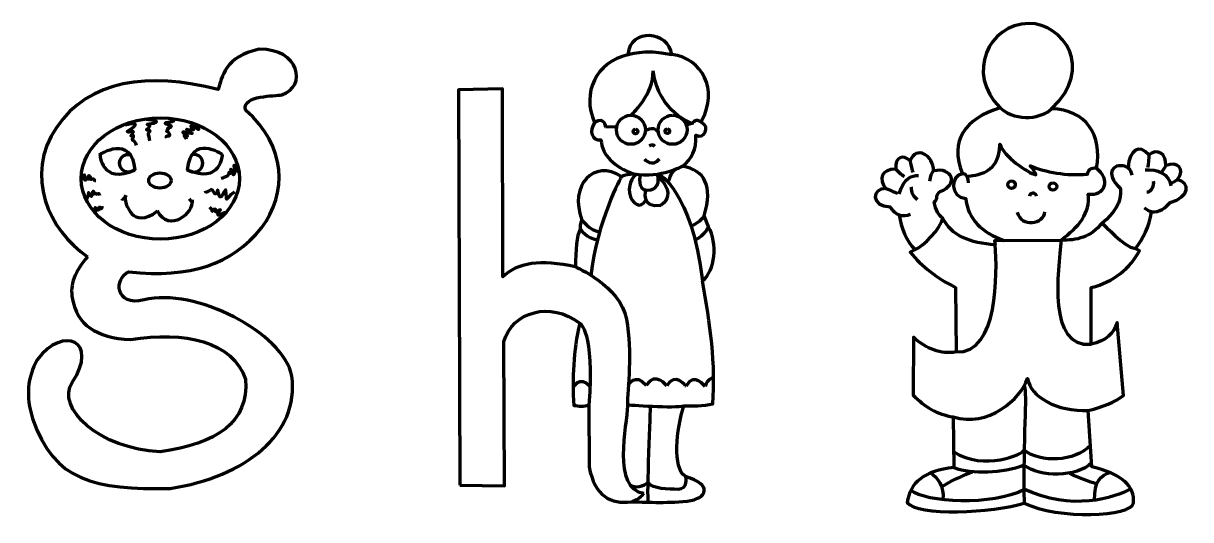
# Model space of a CAD drawing. Header units: centimetres. Extents: x -13.7 to 17.1, y 0.8 to 15.5.
# Drawn here: x 7.83 to 17.03, y 11.33 to 15.24 of the extents above; entities that cross this region are included whole.
import ezdxf

# ---------------------------------------------------------------- set-up
doc = ezdxf.new("R2010")
doc.units = ezdxf.units.CM
doc.header["$MEASUREMENT"] = 0
doc.layers.add('Camada 1', color=7, linetype='Continuous')

msp = doc.modelspace()

# ---------------------------------------------------------------- linework, layer by layer
at = {"layer": 'Camada 1', "color": 1, "lineweight": 70}
for centre, major_axis, ratio in [((8.90755, 14.01541), (0.62445, 0), 0.7661462), ((12.61808, 14.39971), (0, 0.11432), 1), ((12.94665, 14.39971), (0, 0.11432), 1), ((12.65411, 14.38675), (0, 0.01777), 1), ((12.90533, 14.38914), (0, 0.01777), 1), ((8.90418, 14.00003), (0.0879, 0), 0.6830489), ((15.61986, 13.96733), (0, 0.0293), 1), ((15.94602, 13.95244), (0, 0.0293), 1)]:
    msp.add_ellipse(centre, major_axis=major_axis, ratio=ratio, dxfattribs=at)
at = {"layer": 'Camada 1', "lineweight": 70}
for points, knots in [([(11.26931, 11.59732), (11.26931, 11.59732), (11.25776, 14.71627), (11.25776, 14.71627), (11.25776, 14.71627), (11.25776, 14.71627), (11.60431, 14.72205), (11.60431, 14.72205), (11.60431, 14.72205), (11.60431, 14.72205), (11.60788, 13.23974), (11.60788, 13.23974), (11.60788, 13.23974), (11.71855, 13.35253), (11.90773, 13.3811), (12.18189, 13.31852), (12.18189, 13.31852), (12.18262, 13.44983), (12.18877, 13.56646), (12.21929, 13.61735), (12.21929, 13.61735), (12.21486, 13.63361), (12.2194, 13.66179), (12.23225, 13.68818), (12.23225, 13.68818), (12.12576, 13.9643), (12.32916, 14.17008), (12.54334, 14.03189), (12.54334, 14.03189), (12.56876, 14.04244), (12.60804, 14.0492), (12.64041, 14.05094), (12.64041, 14.05094), (12.48629, 14.10936), (12.39336, 14.19584), (12.38193, 14.31967), (12.38193, 14.31967), (12.31018, 14.31614), (12.28453, 14.38483), (12.33207, 14.45636), (12.33207, 14.45636), (12.22604, 14.69579), (12.34475, 14.93208), (12.59396, 14.99129), (12.59396, 14.99129), (12.61128, 15.20883), (12.9188, 15.17727), (12.94055, 14.99339), (12.94055, 14.99339), (13.18501, 14.96067), (13.30747, 14.71344), (13.17858, 14.47614), (13.17858, 14.47614), (13.17858, 14.47614), (13.17434, 14.45623), (13.17434, 14.45623), (13.17434, 14.45623), (13.25047, 14.4277), (13.19141, 14.31738), (13.13008, 14.35683), (13.13008, 14.35683), (13.13649, 14.24369), (13.09557, 14.16695), (13.02517, 14.1129), (13.02517, 14.1129), (13.19658, 14.08038), (13.26888, 13.96308), (13.19508, 13.72081), (13.19508, 13.72081), (13.19508, 13.72081), (13.2289, 13.63596), (13.2289, 13.63596), (13.2289, 13.63596), (13.3047, 13.5056), (13.28196, 13.28599), (13.18309, 13.20918), (13.18309, 13.20918), (13.24283, 12.87314), (13.28885, 12.54572), (13.26331, 12.2381), (13.26331, 12.2381), (13.18788, 12.22265), (13.10197, 12.22173), (13.03672, 12.22385), (13.03672, 12.22385), (12.97554, 12.03765), (12.94406, 11.73274), (13.04842, 11.66526), (13.04842, 11.66526), (13.26247, 11.60417), (13.2255, 11.49125), (13.06053, 11.47141), (13.06053, 11.47141), (12.89156, 11.454), (12.71845, 11.46611), (12.62146, 11.46599), (12.62146, 11.46599), (12.45623, 11.44532), (12.33328, 11.51236), (12.28845, 11.74142), (12.28845, 11.74142), (12.28845, 11.74142), (12.28714, 12.22866), (12.28714, 12.22866), (12.28714, 12.22866), (12.24434, 12.21594), (12.20886, 12.22143), (12.16723, 12.22648), (12.16723, 12.22648), (12.15586, 12.43909), (12.16199, 12.65377), (12.21461, 12.87392), (12.21461, 12.87392), (11.98205, 13.05314), (11.68526, 12.96631), (11.61586, 12.72939), (11.61586, 12.72939), (11.61586, 12.72939), (11.62164, 11.59154), (11.62164, 11.59154), (11.62164, 11.59154), (11.62164, 11.59154), (11.26931, 11.59732), (11.26931, 11.59732)], [0, 0, 0, 0, 0.03125, 0.03125, 0.03125, 0.03125, 0.0625, 0.0625, 0.0625, 0.0625, 0.09375, 0.09375, 0.09375, 0.09375, 0.125, 0.125, 0.125, 0.125, 0.15625, 0.15625, 0.15625, 0.15625, 0.1875, 0.1875, 0.1875, 0.1875, 0.21875, 0.21875, 0.21875, 0.21875, 0.25, 0.25, 0.25, 0.25, 0.28125, 0.28125, 0.28125, 0.28125, 0.3125, 0.3125, 0.3125, 0.3125, 0.34375, 0.34375, 0.34375, 0.34375, 0.375, 0.375, 0.375, 0.375, 0.40625, 0.40625, 0.40625, 0.40625, 0.4375, 0.4375, 0.4375, 0.4375, 0.46875, 0.46875, 0.46875, 0.46875, 0.5, 0.5, 0.5, 0.5, 0.53125, 0.53125, 0.53125, 0.53125, 0.5625, 0.5625, 0.5625, 0.5625, 0.59375, 0.59375, 0.59375, 0.59375, 0.625, 0.625, 0.625, 0.625, 0.65625, 0.65625, 0.65625, 0.65625, 0.6875, 0.6875, 0.6875, 0.6875, 0.71875, 0.71875, 0.71875, 0.71875, 0.75, 0.75, 0.75, 0.75, 0.78125, 0.78125, 0.78125, 0.78125, 0.8125, 0.8125, 0.8125, 0.8125, 0.84375, 0.84375, 0.84375, 0.84375, 0.875, 0.875, 0.875, 0.875, 0.90625, 0.90625, 0.90625, 0.90625, 0.9375, 0.9375, 0.9375, 0.9375, 1, 1, 1, 1]), ([(15.23174, 14.05377), (15.12819, 14.31757), (15.25006, 14.48334), (15.52845, 14.57251), (15.52845, 14.57251), (15.25696, 14.8463), (15.43755, 15.23162), (15.75572, 15.23934), (15.75572, 15.23934), (16.02647, 15.23615), (16.27758, 14.88905), (15.93383, 14.56474), (15.93383, 14.56474), (16.20573, 14.55958), (16.33959, 14.35689), (16.28873, 14.09641), (16.28873, 14.09641), (16.40353, 14.0102), (16.35941, 13.87427), (16.22346, 13.89315), (16.22346, 13.89315), (16.24234, 13.74053), (16.14877, 13.63467), (16.00999, 13.53005), (16.00999, 13.53005), (16.13214, 13.52462), (16.24434, 13.554), (16.33338, 13.66447), (16.33338, 13.66447), (16.42729, 13.73979), (16.48978, 13.8259), (16.47773, 13.93764), (16.47773, 13.93764), (16.34073, 14.05718), (16.43188, 14.15722), (16.53819, 14.10089), (16.53819, 14.10089), (16.54798, 14.24503), (16.62793, 14.2892), (16.70144, 14.20368), (16.70144, 14.20368), (16.7725, 14.25766), (16.84008, 14.20804), (16.83663, 14.11715), (16.83663, 14.11715), (16.93066, 14.15467), (16.99142, 14.09496), (16.92656, 14.00627), (16.92656, 14.00627), (17.03176, 13.9863), (17.02773, 13.87095), (16.86934, 13.82616), (16.86934, 13.82616), (16.82975, 13.78425), (16.78889, 13.74776), (16.72375, 13.75285), (16.72375, 13.75285), (16.70611, 13.63831), (16.65494, 13.53867), (16.59634, 13.46262), (16.59634, 13.46262), (16.59634, 13.46262), (16.62769, 13.44565), (16.62769, 13.44565), (16.62769, 13.44565), (16.55605, 13.3089), (16.42536, 13.20045), (16.24737, 13.15597), (16.24737, 13.15597), (16.24737, 13.15597), (16.24797, 12.71022), (16.24797, 12.71022), (16.24797, 12.71022), (16.36773, 12.73323), (16.42492, 12.79648), (16.45198, 12.87908), (16.45198, 12.87908), (16.45198, 12.87908), (16.50132, 12.30499), (16.50132, 12.30499), (16.50132, 12.30499), (16.43339, 12.25225), (16.34064, 12.21553), (16.22488, 12.1869), (16.22488, 12.1869), (16.22488, 12.1869), (16.25185, 11.74231), (16.25185, 11.74231), (16.25185, 11.74231), (16.49456, 11.68579), (16.59271, 11.58797), (16.58052, 11.45862), (16.58052, 11.45862), (16.56899, 11.34498), (15.9827, 11.3257), (15.71917, 11.45662), (15.71917, 11.45662), (15.47617, 11.37836), (14.87068, 11.35223), (14.79651, 11.46018), (14.79651, 11.46018), (14.81621, 11.61597), (14.93078, 11.71337), (15.16566, 11.73675), (15.16566, 11.73675), (15.16566, 11.73675), (15.15962, 12.13581), (15.15962, 12.13581), (15.15962, 12.13581), (15.03345, 12.15517), (14.93336, 12.21549), (14.8432, 12.30808), (14.8432, 12.30808), (14.8432, 12.30808), (14.84596, 12.76388), (14.84596, 12.76388), (14.84596, 12.76388), (14.94859, 12.67004), (15.06055, 12.62904), (15.18304, 12.64776), (15.18304, 12.64776), (15.18304, 12.64776), (15.17775, 13.15766), (15.17775, 13.15766), (15.17775, 13.15766), (15.03197, 13.22833), (14.91307, 13.32085), (14.82026, 13.43455), (14.82026, 13.43455), (14.82026, 13.43455), (14.85833, 13.45594), (14.85833, 13.45594), (14.85833, 13.45594), (14.79202, 13.51855), (14.74805, 13.62833), (14.73388, 13.72942), (14.73388, 13.72942), (14.71089, 13.73303), (14.67299, 13.76891), (14.66117, 13.79239), (14.66117, 13.79239), (14.50958, 13.79455), (14.51394, 13.94386), (14.62926, 13.93608), (14.62926, 13.93608), (14.56999, 14.00929), (14.59163, 14.092), (14.70786, 14.08988), (14.70786, 14.08988), (14.69728, 14.18726), (14.7662, 14.20897), (14.82102, 14.15531), (14.82102, 14.15531), (14.86466, 14.27947), (15.00637, 14.20018), (15.00408, 14.07522), (15.00408, 14.07522), (15.15166, 14.10952), (15.20842, 13.96895), (15.05683, 13.91346), (15.05683, 13.91346), (15.01888, 13.89568), (15.043, 13.85307), (15.01002, 13.83033), (15.01002, 13.83033), (15.02064, 13.76581), (15.04397, 13.72492), (15.07777, 13.70344), (15.07777, 13.70344), (15.14361, 13.56492), (15.29265, 13.50542), (15.49092, 13.49269), (15.49092, 13.49269), (15.49092, 13.49269), (15.4855, 13.5247), (15.4855, 13.5247), (15.4855, 13.5247), (15.4855, 13.5247), (15.55971, 13.52785), (15.55971, 13.52785), (15.55971, 13.52785), (15.38494, 13.58776), (15.27726, 13.69335), (15.25808, 13.8592), (15.25808, 13.8592), (15.13104, 13.86621), (15.13687, 14.03989), (15.23174, 14.05377)], [0, 0, 0, 0, 0.0208333, 0.0208333, 0.0208333, 0.0208333, 0.0416667, 0.0416667, 0.0416667, 0.0416667, 0.0625, 0.0625, 0.0625, 0.0625, 0.0833333, 0.0833333, 0.0833333, 0.0833333, 0.1041667, 0.1041667, 0.1041667, 0.1041667, 0.125, 0.125, 0.125, 0.125, 0.1458333, 0.1458333, 0.1458333, 0.1458333, 0.1666667, 0.1666667, 0.1666667, 0.1666667, 0.1875, 0.1875, 0.1875, 0.1875, 0.2083333, 0.2083333, 0.2083333, 0.2083333, 0.2291667, 0.2291667, 0.2291667, 0.2291667, 0.25, 0.25, 0.25, 0.25, 0.2708333, 0.2708333, 0.2708333, 0.2708333, 0.2916667, 0.2916667, 0.2916667, 0.2916667, 0.3125, 0.3125, 0.3125, 0.3125, 0.3333333, 0.3333333, 0.3333333, 0.3333333, 0.3541667, 0.3541667, 0.3541667, 0.3541667, 0.375, 0.375, 0.375, 0.375, 0.3958333, 0.3958333, 0.3958333, 0.3958333, 0.4166667, 0.4166667, 0.4166667, 0.4166667, 0.4375, 0.4375, 0.4375, 0.4375, 0.4583333, 0.4583333, 0.4583333, 0.4583333, 0.4791667, 0.4791667, 0.4791667, 0.4791667, 0.5, 0.5, 0.5, 0.5, 0.5208333, 0.5208333, 0.5208333, 0.5208333, 0.5416667, 0.5416667, 0.5416667, 0.5416667, 0.5625, 0.5625, 0.5625, 0.5625, 0.5833333, 0.5833333, 0.5833333, 0.5833333, 0.6041667, 0.6041667, 0.6041667, 0.6041667, 0.625, 0.625, 0.625, 0.625, 0.6458333, 0.6458333, 0.6458333, 0.6458333, 0.6666667, 0.6666667, 0.6666667, 0.6666667, 0.6875, 0.6875, 0.6875, 0.6875, 0.7083333, 0.7083333, 0.7083333, 0.7083333, 0.7291667, 0.7291667, 0.7291667, 0.7291667, 0.75, 0.75, 0.75, 0.75, 0.7708333, 0.7708333, 0.7708333, 0.7708333, 0.7916667, 0.7916667, 0.7916667, 0.7916667, 0.8125, 0.8125, 0.8125, 0.8125, 0.8333333, 0.8333333, 0.8333333, 0.8333333, 0.8541667, 0.8541667, 0.8541667, 0.8541667, 0.875, 0.875, 0.875, 0.875, 0.8958333, 0.8958333, 0.8958333, 0.8958333, 0.9166667, 0.9166667, 0.9166667, 0.9166667, 0.9375, 0.9375, 0.9375, 0.9375, 0.9583333, 0.9583333, 0.9583333, 0.9583333, 1, 1, 1, 1]), ([(8.33206, 13.39851), (8.03146, 13.60848), (7.82737, 14.03598), (8.09051, 14.4212), (8.09051, 14.4212), (8.34204, 14.78944), (8.81172, 14.8608), (9.36322, 14.71744), (9.36322, 14.71744), (9.39162, 14.81059), (9.41862, 14.98316), (9.68666, 15.03451), (9.68666, 15.03451), (10.00831, 15.04058), (10.06515, 14.74133), (9.86554, 14.67684), (9.86554, 14.67684), (9.81375, 14.6601), (9.55689, 14.68082), (9.57811, 14.55532), (9.57811, 14.55532), (9.90591, 14.27076), (9.90851, 13.89869), (9.70602, 13.6268), (9.70602, 13.6268), (9.46724, 13.33607), (9.14629, 13.22798), (8.66026, 13.27959), (8.66026, 13.27959), (8.53788, 13.23114), (8.54973, 13.0002), (8.77978, 13.05821), (8.77978, 13.05821), (9.17979, 13.15906), (9.8769, 12.80226), (9.94489, 12.45735), (9.94489, 12.45735), (10.00368, 11.9992), (9.58324, 11.66516), (8.98428, 11.57155), (8.98428, 11.57155), (8.39317, 11.56052), (8.06671, 11.62698), (7.90025, 12.12302), (7.90025, 12.12302), (7.84425, 12.29686), (7.85945, 12.45036), (7.93659, 12.58616), (7.93659, 12.58616), (8.14678, 12.86563), (8.42442, 12.72755), (8.21437, 12.41126), (8.21437, 12.41126), (8.07676, 12.20404), (8.43321, 11.88155), (8.90492, 11.86113), (8.90492, 11.86113), (9.3512, 11.92172), (9.60815, 12.09339), (9.57895, 12.43292), (9.57895, 12.43292), (9.48238, 12.72828), (9.09347, 12.81752), (8.67356, 12.74517), (8.67356, 12.74517), (8.39786, 12.75852), (8.24862, 12.86836), (8.21383, 13.06555), (8.21383, 13.06555), (8.19125, 13.18129), (8.23418, 13.28277), (8.33206, 13.39851)], [0, 0, 0, 0, 0.0526316, 0.0526316, 0.0526316, 0.0526316, 0.1052632, 0.1052632, 0.1052632, 0.1052632, 0.1578947, 0.1578947, 0.1578947, 0.1578947, 0.2105263, 0.2105263, 0.2105263, 0.2105263, 0.2631579, 0.2631579, 0.2631579, 0.2631579, 0.3157895, 0.3157895, 0.3157895, 0.3157895, 0.3684211, 0.3684211, 0.3684211, 0.3684211, 0.4210526, 0.4210526, 0.4210526, 0.4210526, 0.4736842, 0.4736842, 0.4736842, 0.4736842, 0.5263158, 0.5263158, 0.5263158, 0.5263158, 0.5789474, 0.5789474, 0.5789474, 0.5789474, 0.6315789, 0.6315789, 0.6315789, 0.6315789, 0.6842105, 0.6842105, 0.6842105, 0.6842105, 0.7368421, 0.7368421, 0.7368421, 0.7368421, 0.7894737, 0.7894737, 0.7894737, 0.7894737, 0.8421053, 0.8421053, 0.8421053, 0.8421053, 0.8947368, 0.8947368, 0.8947368, 0.8947368, 1, 1, 1, 1])]:
    msp.add_open_spline(points, degree=3, knots=knots, dxfattribs=at)
at = {"layer": 'Camada 1', "color": 1, "lineweight": 70}
for points in [[(12.59396, 14.9913), (12.59396, 14.9913), (12.71349, 15.04185), (12.94055, 14.99339)], [(12.61808, 14.51403), (12.61808, 14.51403), (12.80063, 14.68169), (12.79294, 14.86422)], [(13.10229, 14.44921), (13.10229, 14.44921), (12.84098, 14.53375), (12.79294, 14.86422)], [(15.52844, 14.57251), (15.67312, 14.45254), (15.86332, 14.49479), (15.93383, 14.56475)], [(12.41923, 14.41989), (12.41923, 14.41989), (12.41303, 14.51109), (12.33207, 14.45636)], [(8.43104, 14.20562), (8.43104, 14.20562), (8.6789, 14.37278), (8.70772, 14.08265)], [(9.39606, 14.20562), (9.39606, 14.20562), (9.1482, 14.37278), (9.11938, 14.08265)], [(12.50604, 14.4225), (12.50604, 14.4225), (12.41923, 14.41989), (12.41923, 14.41989)], [(12.73187, 14.38852), (12.73187, 14.38852), (12.78838, 14.44211), (12.83341, 14.38393)], [(12.76219, 14.27386), (12.76219, 14.27386), (12.7939, 14.29499), (12.8035, 14.27194)], [(8.43104, 14.20562), (8.43104, 14.20562), (8.44065, 13.96545), (8.70772, 14.08265)], [(8.65537, 14.20634), (8.66012, 14.20634), (8.66477, 14.20586), (8.66926, 14.20496)], [(9.39606, 14.20562), (9.39606, 14.20562), (9.38645, 13.96545), (9.11938, 14.08265)], [(9.17173, 14.20634), (9.16697, 14.20634), (9.16233, 14.20586), (9.15784, 14.20496)], [(16.70144, 14.20368), (16.7024, 14.18849), (16.69923, 14.12015), (16.692, 14.10181)], [(13.02517, 14.1129), (13.02517, 14.1129), (12.86257, 14.01343), (12.64041, 14.05094)], [(12.72472, 14.16915), (12.72472, 14.16915), (12.79101, 14.09709), (12.84289, 14.17203)], [(12.90916, 13.97987), (12.91365, 13.98381), (12.93629, 14.07189), (12.96839, 14.08591)], [(14.70785, 14.08988), (14.70681, 14.09151), (14.75501, 14.03723), (14.77472, 14.03216)], [(14.82102, 14.15531), (14.81844, 14.13959), (14.84019, 14.06843), (14.84004, 14.06674)], [(16.21822, 14.04222), (16.21822, 14.08114), (16.24722, 14.10721), (16.28873, 14.09641)], [(16.53819, 14.10089), (16.5531, 14.08567), (16.56452, 14.06976), (16.56807, 14.04129)], [(16.67231, 14.08549), (16.76868, 14.09017), (16.86349, 14.05369), (16.87502, 13.95867)], [(16.83663, 14.11715), (16.82355, 14.09986), (16.80112, 14.06204), (16.80114, 14.06177)], [(12.54334, 14.03189), (12.54334, 14.03189), (12.34909, 13.67727), (12.30298, 13.2488)], [(12.83255, 14.03099), (12.83255, 14.03099), (12.98699, 13.89919), (12.85538, 13.806)], [(12.83802, 14.05019), (12.83802, 14.05019), (13.09695, 13.91837), (13.18309, 13.20918)], [(14.73341, 13.89381), (14.77472, 14.03216), (14.83207, 14.03496), (14.8852, 14.0408)], [(15.00408, 14.07522), (14.99164, 14.06595), (14.97358, 14.03174), (14.97358, 13.99565)], [(15.23173, 14.05377), (15.23076, 14.05901), (15.27674, 14.0595), (15.27674, 13.98073)], [(16.73619, 13.99517), (16.74445, 13.9643), (16.72147, 13.90447), (16.68528, 13.90679)], [(16.92655, 14.00627), (16.92454, 14.00497), (16.87754, 13.97487), (16.87598, 13.975)], [(12.73309, 13.92483), (12.73309, 13.92483), (12.69302, 13.78198), (12.85538, 13.806)], [(14.62925, 13.93608), (14.63838, 13.93785), (14.69964, 13.90456), (14.719, 13.89958)], [(14.8266, 13.95146), (14.82592, 13.93293), (14.83044, 13.88032), (14.87655, 13.85155)], [(15.76477, 13.87698), (15.76718, 13.9131), (15.81281, 13.90654), (15.81281, 13.87698)], [(8.60012, 13.85734), (8.60012, 13.85734), (8.62654, 13.83813), (8.63711, 13.88568)], [(8.6299, 13.86024), (8.62798, 13.82181), (8.6885, 13.60662), (8.88545, 13.76033)], [(9.15444, 13.84103), (9.1775, 13.74688), (8.97479, 13.5778), (8.88545, 13.76033)], [(9.13619, 13.85589), (9.13619, 13.85589), (9.14868, 13.82947), (9.17222, 13.83763)], [(13.19508, 13.72081), (13.19508, 13.72081), (13.17, 13.67295), (13.09291, 13.63956)], [(14.73388, 13.72942), (14.75847, 13.7206), (14.8015, 13.72049), (14.82179, 13.73434)], [(15.66486, 13.75017), (15.68964, 13.62523), (15.88198, 13.65858), (15.88198, 13.75401)], [(16.72375, 13.75285), (16.71377, 13.75206), (16.6799, 13.77369), (16.66799, 13.7819)], [(12.23225, 13.68818), (12.23225, 13.68818), (12.28875, 13.60982), (12.37127, 13.5931)], [(13.2289, 13.63596), (13.2289, 13.63596), (13.19978, 13.56253), (13.12364, 13.53343)], [(14.85833, 13.45594), (14.92128, 13.47586), (15.06336, 13.62394), (15.07777, 13.70344)], [(16.33338, 13.66447), (16.3598, 13.64719), (16.49759, 13.47904), (16.59634, 13.46262)], [(12.21929, 13.61735), (12.21929, 13.61735), (12.26905, 13.54424), (12.3547, 13.53149)], [(15.18304, 12.64776), (15.51798, 12.63182), (15.50629, 13.27535), (15.49092, 13.49269)], [(12.2146, 12.87392), (12.2146, 12.87392), (12.32992, 12.81578), (12.28714, 12.22865)], [(12.16257, 12.3678), (12.16257, 12.3678), (12.21204, 12.46751), (12.29519, 12.37923)], [(12.59808, 12.3853), (12.59808, 12.3853), (12.64735, 12.48885), (12.73957, 12.38702)], [(12.90097, 12.38126), (12.90097, 12.38126), (12.81067, 12.49846), (12.73957, 12.38702)], [(13.05276, 12.37742), (13.05276, 12.37742), (12.9663, 12.49462), (12.90097, 12.38126)], [(13.20263, 12.37549), (13.20263, 12.37549), (13.11809, 12.49654), (13.05276, 12.37742)], [(13.27039, 12.44463), (13.27039, 12.44463), (13.22569, 12.44466), (13.20263, 12.37549)], [(15.72006, 12.38124), (15.7447, 12.31656), (15.7076, 11.97551), (15.71917, 11.45662)], [(12.59026, 12.2314), (12.59026, 12.2314), (12.97023, 12.20285), (13.03672, 12.22385)], [(12.77085, 12.22055), (12.77085, 12.22055), (12.73988, 11.49446), (12.75342, 11.46328)], [(15.1638, 11.8595), (15.40436, 11.70757), (15.7114, 11.84254), (15.71895, 11.87465)], [(16.24158, 11.91154), (16.1202, 11.78246), (15.84604, 11.76901), (15.71895, 11.87465)], [(14.98384, 11.69525), (15.03371, 11.65562), (15.08986, 11.59045), (15.07882, 11.48485)], [(15.06782, 11.58453), (15.09688, 11.60769), (15.26036, 11.68656), (15.31035, 11.70389)], [(15.16566, 11.73675), (15.31028, 11.68128), (15.548, 11.69526), (15.71727, 11.75576)], [(16.24998, 11.77312), (16.13394, 11.65788), (15.84417, 11.65755), (15.71727, 11.75576)], [(16.07929, 11.6899), (16.13472, 11.65936), (16.21972, 11.63337), (16.28913, 11.60839)], [(16.27448, 11.4791), (16.26968, 11.63254), (16.32906, 11.67544), (16.39384, 11.69811)], [(12.75078, 11.61749), (12.75078, 11.61749), (12.67631, 11.54827), (12.60756, 11.60379)], [(12.62146, 11.46599), (12.62146, 11.46599), (12.6978, 11.49551), (12.72086, 11.53394)], [(15.72266, 11.56399), (15.46383, 11.43061), (14.94253, 11.46056), (14.82489, 11.55706)], [(16.55967, 11.56835), (16.43343, 11.49833), (16.09004, 11.38731), (15.71738, 11.56651)]]:
    msp.add_open_spline(points, degree=3, dxfattribs=at)
for points, knots in [([(8.62943, 14.43854), (8.73142, 14.46513), (8.73606, 14.43871), (8.64584, 14.38754), (8.64584, 14.38754), (8.65008, 14.36923), (8.72169, 14.41976), (8.67889, 14.35984), (8.67889, 14.35984), (8.65788, 14.33043), (8.71574, 14.39301), (8.68506, 14.32317), (8.68506, 14.32317), (8.68426, 14.32134), (8.71781, 14.30168), (8.71781, 14.28002)], [0, 0, 0, 0, 0.2, 0.2, 0.2, 0.2, 0.4, 0.4, 0.4, 0.4, 0.6, 0.6, 0.6, 0.6, 1, 1, 1, 1]), ([(8.78951, 14.48529), (8.79121, 14.48603), (8.97772, 14.46522), (8.80386, 14.44245), (8.80386, 14.44245), (8.8036, 14.44242), (8.84825, 14.4384), (8.79947, 14.40106), (8.79947, 14.40106), (8.78532, 14.39023), (8.84886, 14.41795), (8.81237, 14.36999), (8.81237, 14.36999), (8.80938, 14.36606), (8.82253, 14.33051), (8.82253, 14.31268)], [0, 0, 0, 0, 0.2, 0.2, 0.2, 0.2, 0.4, 0.4, 0.4, 0.4, 0.6, 0.6, 0.6, 0.6, 1, 1, 1, 1]), ([(8.97121, 14.49137), (8.9717, 14.49137), (9.06794, 14.46999), (8.96869, 14.45766), (8.96869, 14.45766), (8.88295, 14.44701), (9.0587, 14.44237), (8.96663, 14.40946), (8.96663, 14.40946), (8.95421, 14.40502), (8.98263, 14.41071), (8.95711, 14.38888), (8.95711, 14.38888), (8.95673, 14.38855), (8.98235, 14.37454), (8.98268, 14.36119), (8.98268, 14.36119), (8.98324, 14.33809), (8.94014, 14.36067), (8.95558, 14.33717)], [0, 0, 0, 0, 0.1666667, 0.1666667, 0.1666667, 0.1666667, 0.3333333, 0.3333333, 0.3333333, 0.3333333, 0.5, 0.5, 0.5, 0.5, 0.6666667, 0.6666667, 0.6666667, 0.6666667, 1, 1, 1, 1]), ([(9.13579, 14.46086), (9.1422, 14.45928), (9.25399, 14.3758), (9.19221, 14.40978), (9.19221, 14.40978), (9.11209, 14.45386), (9.16502, 14.41284), (9.1703, 14.3993), (9.1703, 14.3993), (9.12304, 14.3846), (9.07816, 14.4298), (9.15551, 14.37454), (9.15551, 14.37454), (9.18262, 14.35517), (9.0416, 14.40703), (9.09762, 14.36853), (9.09762, 14.36853), (9.16762, 14.32043), (9.05413, 14.39041), (9.1097, 14.33405), (9.1097, 14.33405), (9.11189, 14.33184), (9.11278, 14.33051), (9.11074, 14.32804)], [0, 0, 0, 0, 0.1428571, 0.1428571, 0.1428571, 0.1428571, 0.2857143, 0.2857143, 0.2857143, 0.2857143, 0.4285714, 0.4285714, 0.4285714, 0.4285714, 0.5714286, 0.5714286, 0.5714286, 0.5714286, 0.7142857, 0.7142857, 0.7142857, 0.7142857, 1, 1, 1, 1]), ([(13.17434, 14.45623), (13.13209, 14.50122), (13.10229, 14.44921), (13.10229, 14.44921), (13.10229, 14.44921), (13.10229, 14.44921), (13.05476, 14.43696), (13.05476, 14.43696)], [0, 0, 0, 0, 0.3333333, 0.3333333, 0.3333333, 0.3333333, 1, 1, 1, 1]), ([(15.26834, 14.02907), (15.28303, 14.04846), (15.52652, 14.01665), (15.52652, 14.28623), (15.52652, 14.28623), (15.55771, 14.19233), (15.74847, 14.05818), (15.81033, 14.0455), (15.81033, 14.0455), (15.80821, 14.06367), (15.7881, 14.09566), (15.76666, 14.11703), (15.76666, 14.11703), (15.88807, 14.06364), (16.05124, 14.03614), (16.21858, 14.04959)], [0, 0, 0, 0, 0.2, 0.2, 0.2, 0.2, 0.4, 0.4, 0.4, 0.4, 0.6, 0.6, 0.6, 0.6, 1, 1, 1, 1]), ([(8.70701, 14.08935), (8.69423, 14.07535), (8.67582, 14.06656), (8.65537, 14.06656), (8.65537, 14.06656), (8.61677, 14.06656), (8.58548, 14.09785), (8.58548, 14.13645), (8.58548, 14.13645), (8.58548, 14.17504), (8.61677, 14.20634), (8.65537, 14.20634)], [0, 0, 0, 0, 0.25, 0.25, 0.25, 0.25, 0.5, 0.5, 0.5, 0.5, 1, 1, 1, 1]), ([(9.12009, 14.08935), (9.13287, 14.07535), (9.15127, 14.06656), (9.17173, 14.06656), (9.17173, 14.06656), (9.21033, 14.06656), (9.24162, 14.09785), (9.24162, 14.13645), (9.24162, 14.13645), (9.24162, 14.17504), (9.21033, 14.20634), (9.17173, 14.20634)], [0, 0, 0, 0, 0.25, 0.25, 0.25, 0.25, 0.5, 0.5, 0.5, 0.5, 1, 1, 1, 1]), ([(8.29078, 14.00572), (8.33418, 14.12247), (8.27812, 13.93044), (8.34312, 14.03638), (8.34312, 14.03638), (8.35491, 14.0556), (8.3239, 13.97933), (8.35051, 14.02636), (8.35051, 14.02636), (8.36245, 14.04749), (8.3414, 13.99308), (8.37274, 14.01308), (8.37274, 14.01308), (8.38167, 14.01878), (8.3894, 13.99132), (8.39837, 14.00092)], [0, 0, 0, 0, 0.2, 0.2, 0.2, 0.2, 0.4, 0.4, 0.4, 0.4, 0.6, 0.6, 0.6, 0.6, 1, 1, 1, 1]), ([(9.52192, 14.06289), (9.51697, 14.07043), (9.49161, 14.1129), (9.4895, 14.12087), (9.4895, 14.12087), (9.48298, 14.12304), (9.50516, 13.97129), (9.46219, 14.08883), (9.46219, 14.08883), (9.46433, 14.07741), (9.46792, 14.03979), (9.45083, 14.0649), (9.45083, 14.0649), (9.44157, 14.06569), (9.45547, 14.03473), (9.40809, 14.02254), (9.40809, 14.02254), (9.40457, 14.02164), (9.38862, 14.01586), (9.38839, 14.01582)], [0, 0, 0, 0, 0.1666667, 0.1666667, 0.1666667, 0.1666667, 0.3333333, 0.3333333, 0.3333333, 0.3333333, 0.5, 0.5, 0.5, 0.5, 0.6666667, 0.6666667, 0.6666667, 0.6666667, 1, 1, 1, 1]), ([(9.49118, 13.90822), (9.40725, 13.85314), (9.43679, 13.8124), (9.42393, 13.92359), (9.42393, 13.92359), (9.42132, 13.94615), (9.38143, 13.8315), (9.37101, 13.88236), (9.37101, 13.88236), (9.34756, 13.99689), (9.37025, 13.83092), (9.31913, 13.92397), (9.31913, 13.92397), (9.30909, 13.94225), (9.2635, 13.88358), (9.2635, 13.91782)], [0, 0, 0, 0, 0.2, 0.2, 0.2, 0.2, 0.4, 0.4, 0.4, 0.4, 0.6, 0.6, 0.6, 0.6, 1, 1, 1, 1]), ([(12.65669, 14.04842), (12.65669, 14.04842), (12.59215, 13.98661), (12.60656, 13.90207), (12.60656, 13.90207), (12.62097, 13.81753), (12.69687, 13.76469), (12.73721, 13.85019)], [0, 0, 0, 0, 0.3333333, 0.3333333, 0.3333333, 0.3333333, 1, 1, 1, 1]), ([(12.69208, 14.04448), (12.69208, 14.04448), (12.66228, 13.92704), (12.74586, 13.9232), (12.74586, 13.9232), (12.82944, 13.91936), (12.84532, 13.99553), (12.82825, 14.04871)], [0, 0, 0, 0, 0.3333333, 0.3333333, 0.3333333, 0.3333333, 1, 1, 1, 1]), ([(8.32824, 13.8549), (8.36118, 13.91911), (8.32041, 13.9203), (8.36354, 13.87411), (8.36354, 13.87411), (8.39827, 13.97447), (8.36476, 13.86009), (8.38981, 13.90181), (8.38981, 13.90181), (8.42136, 13.87631), (8.41823, 13.91923), (8.42719, 13.88276)], [0, 0, 0, 0, 0.25, 0.25, 0.25, 0.25, 0.5, 0.5, 0.5, 0.5, 1, 1, 1, 1]), ([(8.39313, 13.74411), (8.40538, 13.78466), (8.37331, 13.80249), (8.41838, 13.76684), (8.41838, 13.76684), (8.42046, 13.76938), (8.42386, 13.81389), (8.43167, 13.77395), (8.43167, 13.77395), (8.44008, 13.7722), (8.4237, 13.80953), (8.44128, 13.77892), (8.44128, 13.77892), (8.44326, 13.77546), (8.44693, 13.79172), (8.45602, 13.78573)], [0, 0, 0, 0, 0.2, 0.2, 0.2, 0.2, 0.4, 0.4, 0.4, 0.4, 0.6, 0.6, 0.6, 0.6, 1, 1, 1, 1]), ([(9.42522, 13.74776), (9.39587, 13.74506), (9.32517, 13.68904), (9.38292, 13.76948), (9.38292, 13.76948), (9.32954, 13.75261), (9.3436, 13.74169), (9.34362, 13.77508), (9.34362, 13.77508), (9.27674, 13.76933), (9.35105, 13.73365), (9.29855, 13.78861)], [0, 0, 0, 0, 0.25, 0.25, 0.25, 0.25, 0.5, 0.5, 0.5, 0.5, 1, 1, 1, 1]), ([(15.55971, 13.52785), (15.55971, 13.52785), (16.00999, 13.53005), (16.00999, 13.53005), (16.00999, 13.53005), (15.98961, 13.28719), (15.89734, 12.6718), (16.24797, 12.71022)], [0, 0, 0, 0, 0.3333333, 0.3333333, 0.3333333, 0.3333333, 1, 1, 1, 1]), ([(12.18189, 13.31852), (12.18189, 13.31852), (12.53256, 13.17095), (12.58252, 12.9058), (12.58252, 12.9058), (12.63248, 12.64065), (12.5902, 12.36782), (12.5902, 12.22179), (12.5902, 12.22179), (12.5902, 12.07577), (12.45955, 11.56852), (12.72086, 11.53394)], [0, 0, 0, 0, 0.25, 0.25, 0.25, 0.25, 0.5, 0.5, 0.5, 0.5, 1, 1, 1, 1]), ([(15.15962, 12.13582), (15.4352, 12.0491), (15.69224, 12.27593), (15.74555, 12.43786), (15.74555, 12.43786), (15.76981, 12.2928), (15.97684, 12.17578), (16.22488, 12.1869)], [0, 0, 0, 0, 0.3333333, 0.3333333, 0.3333333, 0.3333333, 1, 1, 1, 1]), ([(13.04842, 11.66526), (13.04842, 11.66526), (13.06717, 11.56084), (12.99032, 11.56468), (12.99032, 11.56468), (12.91346, 11.56852), (12.79273, 11.56367), (12.75078, 11.61749)], [0, 0, 0, 0, 0.3333333, 0.3333333, 0.3333333, 0.3333333, 1, 1, 1, 1])]:
    msp.add_open_spline(points, degree=3, knots=knots, dxfattribs=at)

doc.saveas('drawing.dxf')
